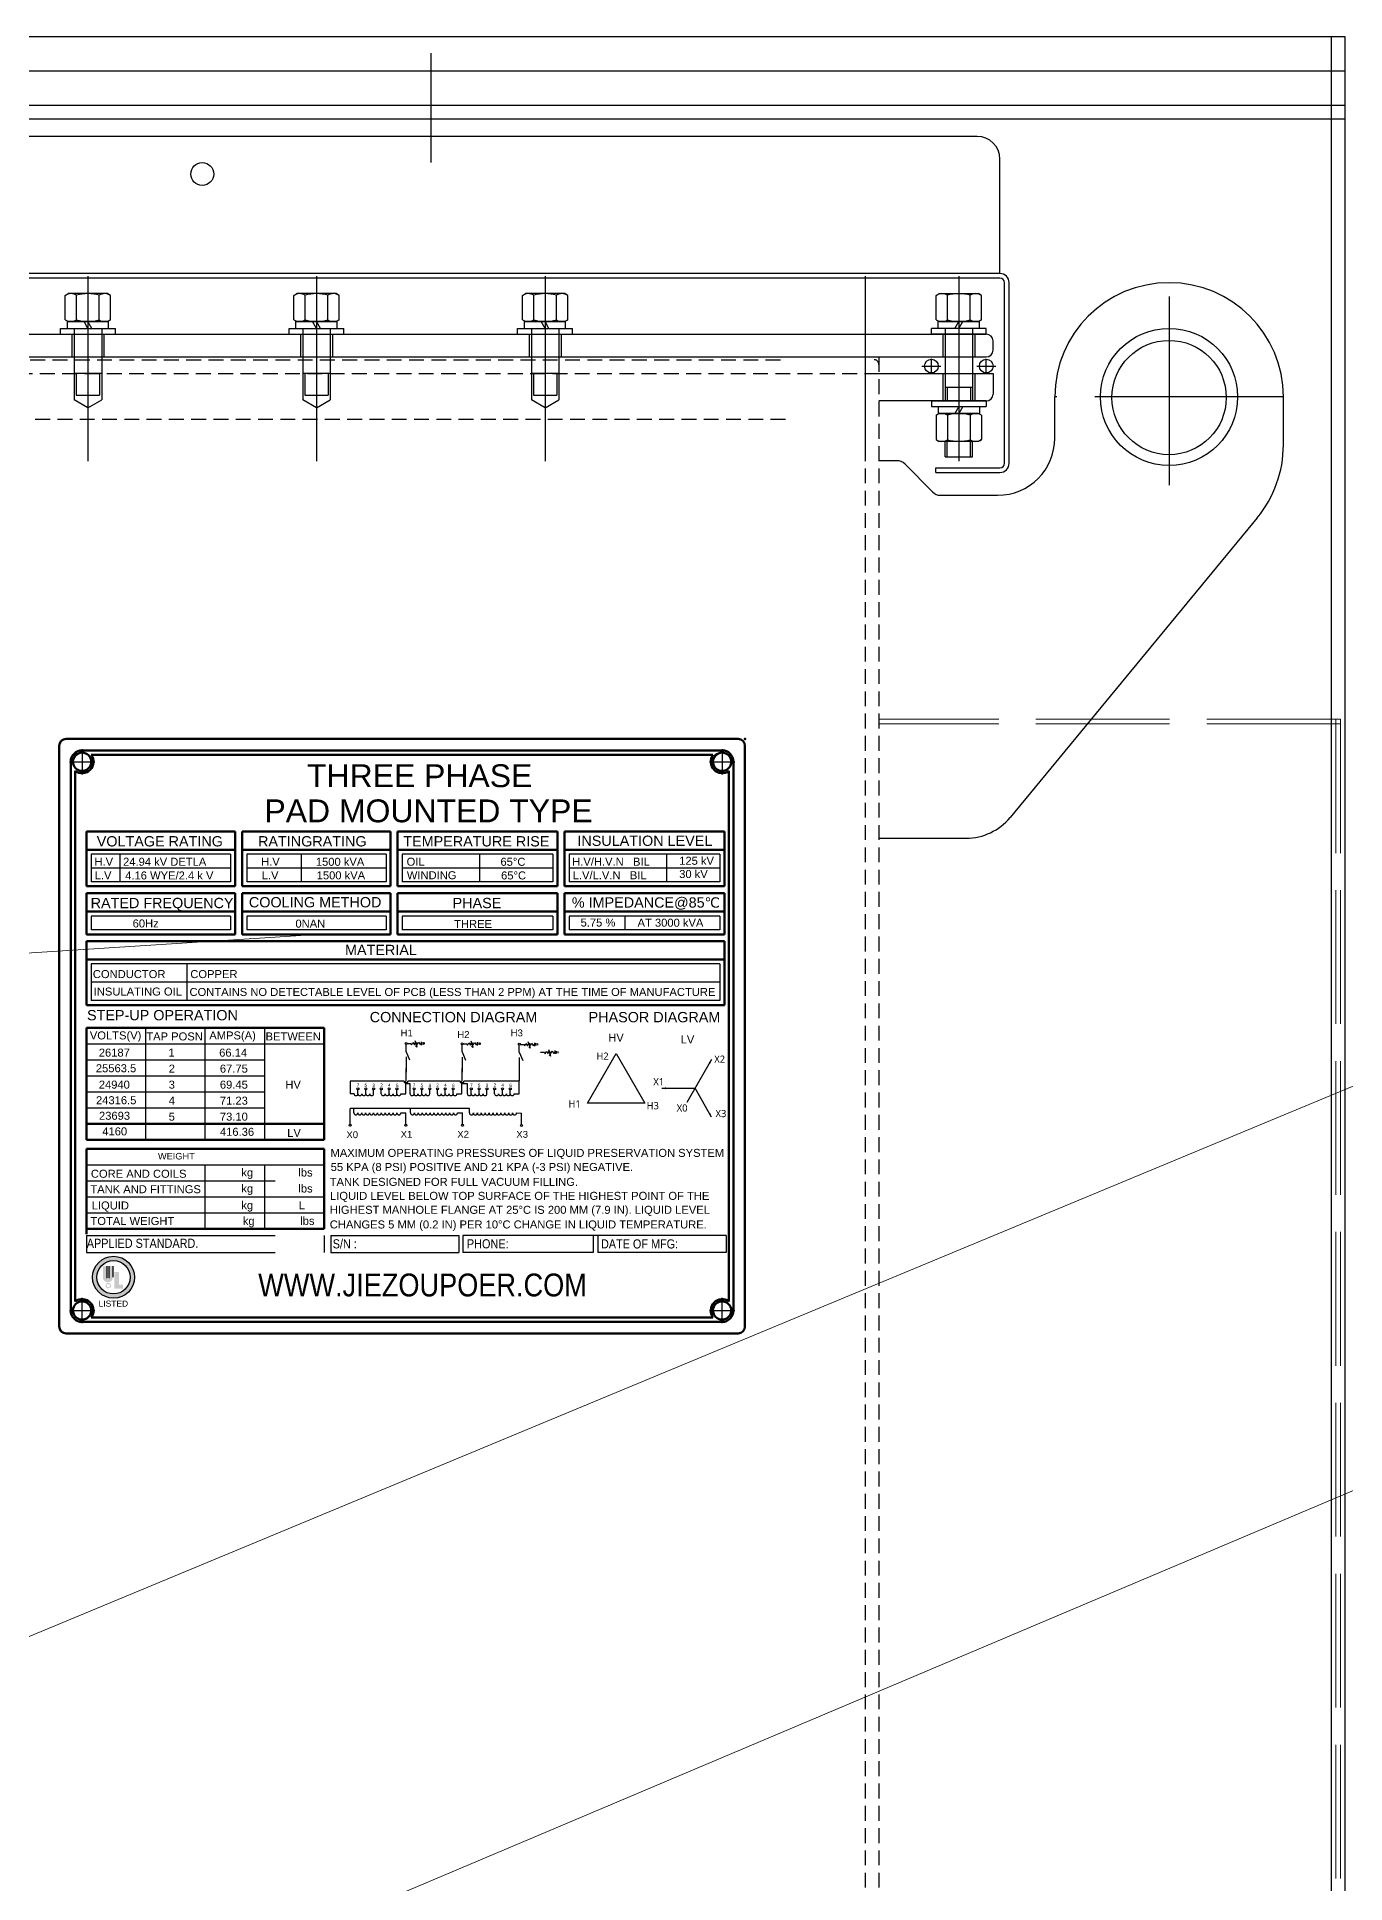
# Model space of a CAD drawing. Header units: millimetres. Extents: x 45841 to 102963, y -329287 to -163666.
# Drawn here: x 70984 to 71556, y -165632 to -164824 of the extents above; entities that cross this region are included whole.
import ezdxf
from ezdxf.enums import TextEntityAlignment as Align

# ---------------------------------------------------------------- set-up
doc = ezdxf.new("R2010")
doc.units = ezdxf.units.MM
doc.header["$LTSCALE"] = 13
for name, pattern in [('2 虚线', [5.75, 4.5, -1.25]), ('CENTER', [50.8, 31.75, -6.35, 6.35, -6.35]), ('CENTER2', [1.125, 0.75, -0.125, 0.125, -0.125]), ('CENTERX2', [101.6, 63.5, -12.7, 12.7, -12.7]), ('DASHED', [0.75, 0.5, -0.25]), ('HIDDEN', [9.525, 6.35, -3.175])]:
    doc.linetypes.add(name, pattern=pattern)
doc.layers.get('0').update_dxf_attribs({"color": 1, "linetype": 'CENTER'})
for name, color, linetype in [('1', 4, 'Continuous'), ('2', 3, 'Continuous'), ('3中心线层', 1, 'CENTER'), ('4', 2, 'HIDDEN'), ('4虚线层', 6, 'DASHED'), ('粗实线', 4, 'Continuous')]:
    doc.layers.add(name, color=color, linetype=linetype)
doc.layers.add('标注、文本', color=3, linetype='Continuous', lineweight=25)
doc.layers.add('铁心', color=3, linetype='Continuous', lineweight=0)
doc.styles.add('Arial_txtstyle_2.50_0_0', font='arial.ttf')
doc.styles.add('Note Text (ANSI)', font='arial.ttf')
doc.styles.add('宋体', font='', dxfattribs={"width": 0.6})
doc.styles.get('宋体').set_extended_font_data('Microsoft YaHei')

msp = doc.modelspace()

# ---------------------------------------------------------------- hatches: boundary and pattern name
at = {"layer": '标注、文本'}
h = msp.add_hatch(color=0, dxfattribs=at)
h.paths.add_polyline_path([(71007.869, -165366.8, 1), (71026.238, -165366.8, 1)])
h.paths.add_polyline_path([(71024.328, -165366.8, -1), (71009.741, -165366.8, -1)], flags=16)
h.paths.add_polyline_path([(71014.185, -165361.957), (71014.185, -165367.269, 1), (71015.067, -165367.269), (71015.067, -165361.948), (71016.788, -165361.948), (71016.788, -165366.801, -1.0130167), (71012.464, -165366.8), (71012.464, -165361.957)], flags=0)
h.paths.add_polyline_path([(71017.493, -165364.554), (71019.475, -165364.554), (71019.475, -165369.984), (71021.189, -165369.984), (71021.189, -165371.746), (71017.493, -165371.746)], flags=0)
h.paths.add_polyline_path([(71015.99, -165370.441, -1), (71013.571, -165370.441, -1)], flags=0)
h.paths.add_polyline_path([(71015.557, -165370.441, -1), (71014.005, -165370.441, -1)], flags=0)

# ---------------------------------------------------------------- linework, layer by layer
at = {"color": 0}
for p, q in [((71003.349, -165135.837), (71003.349, -165146.837)), ((71283.349, -165135.837), (71283.349, -165146.837)), ((70997.849, -165141.337), (71008.849, -165141.337)), ((71277.849, -165141.337), (71288.849, -165141.337)), ((71003.349, -165386.837), (71003.349, -165375.837)), ((71283.349, -165386.837), (71283.349, -165375.837)), ((70997.849, -165381.337), (71008.849, -165381.337)), ((71277.849, -165381.337), (71288.849, -165381.337))]:
    msp.add_line(p, q, dxfattribs=at)
at = {"layer": '1'}
for p, q in [((70995.975, -164937.345), (70997.304, -164936.577)), ((70995.975, -164948.009), (70995.975, -164937.345)), ((71014.495, -164936.577), (70997.304, -164936.577)), ((71000.937, -164948.009), (71000.937, -164937.345)), ((71010.862, -164948.009), (71010.862, -164937.345)), ((71015.825, -164937.345), (71014.495, -164936.577)), ((71015.825, -164948.009), (71015.825, -164937.345)), ((71095.975, -164937.345), (71097.304, -164936.577)), ((71095.975, -164948.009), (71095.975, -164937.345)), ((71114.495, -164936.577), (71097.304, -164936.577)), ((71100.937, -164948.009), (71100.937, -164937.345)), ((71110.862, -164948.009), (71110.862, -164937.345)), ((71115.825, -164937.345), (71114.495, -164936.577)), ((71115.825, -164948.009), (71115.825, -164937.345)), ((71195.975, -164937.345), (71197.304, -164936.577)), ((71195.975, -164948.009), (71195.975, -164937.345)), ((71214.495, -164936.577), (71197.304, -164936.577)), ((71200.937, -164948.009), (71200.937, -164937.345)), ((71210.862, -164948.009), (71210.862, -164937.345)), ((71215.825, -164937.345), (71214.495, -164936.577)), ((71215.825, -164948.009), (71215.825, -164937.345)), ((71376.975, -164937.345), (71378.304, -164936.577)), ((71376.975, -164948.009), (71376.975, -164937.345)), ((71378.304, -164936.577), (71395.495, -164936.577)), ((71381.937, -164948.009), (71381.937, -164937.345)), ((71391.862, -164948.009), (71391.862, -164937.345)), ((71396.825, -164937.345), (71395.495, -164936.577)), ((71396.825, -164948.009), (71396.825, -164937.345)), ((70995.975, -164948.009), (70997.304, -164948.777)), ((70996.9, -164951.777), (70996.9, -164948.777)), ((70996.9, -164948.777), (71014.9, -164948.777)), ((71014.495, -164948.777), (70997.304, -164948.777)), ((71005.9, -164951.777), (71004.2, -164948.777)), ((71007.6, -164951.777), (71005.9, -164948.777)), ((71015.825, -164948.009), (71014.495, -164948.777)), ((71014.9, -164951.777), (71014.9, -164948.777)), ((71095.975, -164948.009), (71097.304, -164948.777)), ((71096.9, -164951.777), (71096.9, -164948.777)), ((71096.9, -164948.777), (71114.9, -164948.777)), ((71114.495, -164948.777), (71097.304, -164948.777)), ((71105.9, -164951.777), (71104.2, -164948.777)), ((71107.6, -164951.777), (71105.9, -164948.777)), ((71115.825, -164948.009), (71114.495, -164948.777)), ((71114.9, -164951.777), (71114.9, -164948.777)), ((71195.975, -164948.009), (71197.304, -164948.777)), ((71196.9, -164951.777), (71196.9, -164948.777)), ((71196.9, -164948.777), (71214.9, -164948.777)), ((71214.495, -164948.777), (71197.304, -164948.777)), ((71205.9, -164951.777), (71204.2, -164948.777)), ((71207.6, -164951.777), (71205.9, -164948.777)), ((71215.825, -164948.009), (71214.495, -164948.777)), ((71214.9, -164951.777), (71214.9, -164948.777)), ((71376.975, -164948.009), (71378.304, -164948.777)), ((71377.9, -164951.777), (71377.9, -164948.777)), ((71395.9, -164948.777), (71377.9, -164948.777)), ((71378.304, -164948.777), (71395.495, -164948.777)), ((71385.2, -164951.777), (71386.9, -164948.777)), ((71386.9, -164951.777), (71388.6, -164948.777)), ((71396.825, -164948.009), (71395.495, -164948.777)), ((71395.9, -164951.777), (71395.9, -164948.777)), ((70993.9, -164954.277), (70993.9, -164951.777)), ((70993.9, -164951.777), (71017.9, -164951.777)), ((70993.9, -164954.277), (71017.9, -164954.277)), ((70996.9, -164951.777), (71014.9, -164951.777)), ((70999.9, -164951.995), (70999.9, -164977.495)), ((71011.9, -164951.995), (71011.9, -164977.495)), ((71017.9, -164954.277), (71017.9, -164951.777)), ((71093.9, -164954.277), (71093.9, -164951.777)), ((71093.9, -164951.777), (71117.9, -164951.777)), ((71093.9, -164954.277), (71117.9, -164954.277)), ((71096.9, -164951.777), (71114.9, -164951.777)), ((71099.9, -164951.995), (71099.9, -164977.495)), ((71111.9, -164951.995), (71111.9, -164977.495)), ((71117.9, -164954.277), (71117.9, -164951.777)), ((71193.9, -164954.277), (71193.9, -164951.777)), ((71193.9, -164951.777), (71217.9, -164951.777)), ((71193.9, -164954.277), (71217.9, -164954.277)), ((71196.9, -164951.777), (71214.9, -164951.777)), ((71199.9, -164951.995), (71199.9, -164977.495)), ((71211.9, -164951.995), (71211.9, -164977.495)), ((71217.9, -164954.277), (71217.9, -164951.777)), ((71374.9, -164954.277), (71374.9, -164951.777)), ((71398.9, -164951.777), (71374.9, -164951.777)), ((71398.9, -164954.277), (71374.9, -164954.277)), ((71395.9, -164951.777), (71377.9, -164951.777)), ((71380.9, -164951.995), (71380.9, -164977.495)), ((71392.9, -164951.995), (71392.9, -164977.495)), ((71398.9, -164954.277), (71398.9, -164951.777)), ((71011.9, -164971.495), (70999.9, -164971.495)), ((71111.9, -164971.495), (71099.9, -164971.495)), ((71211.9, -164971.495), (71199.9, -164971.495)), ((70999.9, -164977.495), (70999.9, -164983.031)), ((71011.9, -164977.495), (71011.9, -164983.031)), ((71099.9, -164977.495), (71099.9, -164983.031)), ((71111.9, -164977.495), (71111.9, -164983.031)), ((71199.9, -164977.495), (71199.9, -164983.031)), ((71211.9, -164977.495), (71211.9, -164983.031)), ((71380.9, -164977.495), (71392.9, -164977.495)), ((71380.9, -164977.495), (71380.9, -164983.495)), ((71392.9, -164977.495), (71392.9, -164983.495)), ((71374.9, -164983.495), (71398.9, -164983.495)), ((71374.9, -164983.495), (71374.9, -164985.995)), ((71374.9, -164985.995), (71398.9, -164985.995)), ((71376.975, -164989.763), (71378.304, -164988.995)), ((71376.975, -164989.763), (71376.975, -165000.427)), ((71377.9, -164985.995), (71395.9, -164985.995)), ((71377.9, -164985.995), (71377.9, -164988.995)), ((71377.9, -164988.995), (71395.9, -164988.995)), ((71395.495, -164988.995), (71378.304, -164988.995)), ((71381.937, -164989.763), (71381.937, -165000.427)), ((71386.9, -164985.995), (71385.2, -164988.995)), ((71388.6, -164985.995), (71386.9, -164988.995)), ((71391.862, -164989.763), (71391.862, -165000.427)), ((71396.825, -164989.763), (71395.495, -164988.995)), ((71395.9, -164985.995), (71395.9, -164988.995)), ((71396.825, -164989.763), (71396.825, -165000.427)), ((71398.9, -164983.495), (71398.9, -164985.995)), ((71376.975, -165000.427), (71378.304, -165001.195)), ((71395.495, -165001.195), (71378.304, -165001.195)), ((71380.9, -165007.937), (71380.9, -165001.195)), ((71392.9, -165007.937), (71392.9, -165001.195)), ((71396.825, -165000.427), (71395.495, -165001.195)), ((71380.9, -165007.937), (71392.9, -165007.937))]:
    msp.add_line(p, q, dxfattribs=at)
at = {"layer": '1', "color": 1, "linetype": 'CENTERX2', "lineweight": -3, "ltscale": 0.1}
for p, q in [((71478.9, -164937.793), (71478.9, -165025.733)), ((71386.9, -164951.838), (71386.9, -164995.105)), ((71374.9, -164971.516), (71374.9, -164965.038)), ((71398.9, -164971.516), (71398.9, -164965.038)), ((71370.715, -164968.277), (71379.084, -164968.277)), ((71394.715, -164968.277), (71403.084, -164968.277)), ((71528.9, -164981.763), (71428.9, -164981.763))]:
    msp.add_line(p, q, dxfattribs=at)
at = {"layer": '1'}
for centre, radius, start, end in [((70998.51, -164941.146), 4.569, 57.914436, 123.704561), ((71005.9, -164954.577), 18, 73.996597, 106.003403), ((71013.289, -164941.146), 4.569, 56.295439, 122.085564), ((71098.51, -164941.146), 4.569, 57.914436, 123.704561), ((71105.9, -164954.577), 18, 73.996597, 106.003403), ((71113.289, -164941.146), 4.569, 56.295439, 122.085564), ((71198.51, -164941.146), 4.569, 57.914436, 123.704561), ((71205.9, -164954.577), 18, 73.996597, 106.003403), ((71213.289, -164941.146), 4.569, 56.295439, 122.085564), ((71379.51, -164941.146), 4.569, 57.914436, 123.704561), ((71386.9, -164954.577), 18, 73.996597, 106.003403), ((71394.289, -164941.146), 4.569, 56.295439, 122.085564), ((70998.51, -164944.208), 4.569, 236.295439, 302.558752), ((71005.9, -164930.777), 18, 253.996597, 286.003403), ((71013.289, -164944.208), 4.569, 237.914436, 303.704561), ((71098.51, -164944.208), 4.569, 236.295439, 302.558752), ((71105.9, -164930.777), 18, 253.996597, 286.003403), ((71113.289, -164944.208), 4.569, 237.914436, 303.704561), ((71198.51, -164944.208), 4.569, 236.295439, 302.558752), ((71205.9, -164930.777), 18, 253.996597, 286.003403), ((71213.289, -164944.208), 4.569, 237.914436, 303.704561), ((71379.51, -164944.208), 4.569, 236.295439, 302.085564), ((71386.9, -164930.777), 18, 253.996597, 286.003403), ((71394.289, -164944.208), 4.569, 237.441248, 303.704561), ((71379.51, -164993.564), 4.569, 57.441248, 123.704561), ((71386.9, -165006.995), 18, 73.996597, 106.003403), ((71394.289, -164993.564), 4.569, 56.295439, 122.085564), ((71379.51, -164996.626), 4.569, 236.295439, 302.085564), ((71386.9, -164983.195), 18, 253.996597, 286.003403), ((71394.289, -164996.626), 4.569, 237.914436, 303.704561)]:
    msp.add_arc(centre, radius, start, end, dxfattribs=at)
at = {"layer": '2'}
for p, q in [((71000.8, -164971.495), (71000.8, -164981.031)), ((71011, -164971.495), (71011, -164981.031)), ((71100.8, -164971.495), (71100.8, -164981.031)), ((71111, -164971.495), (71111, -164981.031)), ((71200.8, -164971.495), (71200.8, -164981.031)), ((71211, -164971.495), (71211, -164981.031)), ((71381.8, -164977.495), (71381.8, -164983.495)), ((71392, -164977.495), (71392, -164983.495)), ((71381.8, -165007.937), (71381.8, -165001.195)), ((71392, -165007.937), (71392, -165001.195))]:
    msp.add_line(p, q, dxfattribs=at)
at = {"layer": '2', "color": 0, "linetype": 'Continuous'}
for p, q in [((71145.52, -165264.523), (71147.126, -165264.523)), ((71147.126, -165264.523), (71147.467, -165265.16)), ((71147.467, -165265.16), (71148.028, -165264.067)), ((71148.028, -165264.067), (71148.704, -165265.084)), ((71148.704, -165265.084), (71149.265, -165263.991)), ((71148.884, -165263.312), (71149.8, -165266.218)), ((71149.265, -165263.991), (71149.941, -165265.008)), ((71149.8, -165266.218), (71149.267, -165265.59)), ((71149.8, -165266.218), (71149.866, -165265.393)), ((71149.941, -165265.008), (71150.502, -165263.915)), ((71150.502, -165263.915), (71151.177, -165264.932)), ((71151.177, -165264.932), (71151.695, -165264.523)), ((71151.695, -165263.797), (71151.695, -165265.249)), ((71152.368, -165263.979), (71152.368, -165265.068)), ((71153.04, -165264.16), (71153.04, -165264.886)), ((71170.018, -165264.662), (71171.625, -165264.662)), ((71171.625, -165264.662), (71171.966, -165265.298)), ((71171.966, -165265.298), (71172.527, -165264.206)), ((71172.527, -165264.206), (71173.202, -165265.222)), ((71173.202, -165265.222), (71173.763, -165264.13)), ((71173.382, -165263.451), (71174.298, -165266.357)), ((71173.763, -165264.13), (71174.439, -165265.146)), ((71174.298, -165266.357), (71173.766, -165265.729)), ((71174.298, -165266.357), (71174.364, -165265.531)), ((71174.439, -165265.146), (71175, -165264.054)), ((71175, -165264.054), (71175.676, -165265.07)), ((71175.676, -165265.07), (71176.193, -165264.662)), ((71176.193, -165263.936), (71176.193, -165265.388)), ((71176.866, -165264.117), (71176.866, -165265.206)), ((71177.539, -165264.299), (71177.539, -165265.025)), ((71195.033, -165264.955), (71196.639, -165264.955)), ((71196.639, -165264.955), (71196.98, -165265.592)), ((71196.98, -165265.592), (71197.541, -165264.5)), ((71197.541, -165264.5), (71198.217, -165265.516)), ((71198.217, -165265.516), (71198.778, -165264.424)), ((71198.397, -165263.744), (71199.313, -165266.651)), ((71198.778, -165264.424), (71199.454, -165265.44)), ((71199.313, -165266.651), (71199.379, -165265.825)), ((71199.454, -165265.44), (71200.015, -165264.348)), ((71200.015, -165264.348), (71200.69, -165265.364)), ((71200.69, -165265.364), (71201.208, -165264.955)), ((71201.208, -165264.229), (71201.208, -165265.681)), ((71201.881, -165264.411), (71201.881, -165265.5)), ((71202.553, -165264.592), (71202.553, -165265.318)), ((71199.313, -165266.651), (71198.78, -165266.022)), ((71203.962, -165268.405), (71205.568, -165268.405)), ((71205.568, -165268.405), (71205.909, -165269.041)), ((71205.909, -165269.041), (71206.47, -165267.949)), ((71206.47, -165267.949), (71207.146, -165268.965)), ((71207.146, -165268.965), (71207.707, -165267.873)), ((71207.326, -165267.193), (71208.242, -165270.1)), ((71207.707, -165267.873), (71208.383, -165268.889)), ((71208.242, -165270.1), (71207.709, -165269.472)), ((71208.242, -165270.1), (71208.308, -165269.274)), ((71208.383, -165268.889), (71208.944, -165267.797)), ((71208.944, -165267.797), (71209.619, -165268.813)), ((71209.619, -165268.813), (71210.137, -165268.405)), ((71210.137, -165267.679), (71210.137, -165269.131)), ((71210.81, -165267.86), (71210.81, -165268.949)), ((71211.482, -165268.042), (71211.482, -165268.768)), ((71005.222, -165278.758), (71083.222, -165278.758)), ((71144.229, -165281.032), (71144.229, -165281.572)), ((71144.229, -165281.572), (71145.849, -165281.572)), ((71145.849, -165281.572), (71145.849, -165281.032)), ((71168.736, -165281.031), (71168.736, -165281.571)), ((71168.736, -165281.571), (71170.356, -165281.571)), ((71170.356, -165281.571), (71170.356, -165281.031)), ((71194.582, -165286.523), (71194.637, -165275.432)), ((71005.222, -165285.758), (71083.222, -165285.758)), ((71005.222, -165292.758), (71083.222, -165292.758)), ((71005.222, -165331.614), (71109.222, -165331.614)), ((71005.222, -165338.614), (71109.222, -165338.614)), ((71005.222, -165345.614), (71109.222, -165345.614)), ((71226.94, -165348.57), (71169.862, -165348.57))]:
    msp.add_line(p, q, dxfattribs=at)
at = {"layer": '2', "color": 0}
for p, q in [((71224.401, -165290.659), (71236.966, -165268.896)), ((71236.966, -165268.896), (71249.531, -165290.659)), ((71146.85, -165282.222), (71145.04, -165282.222)), ((71171.896, -165282.203), (71169.545, -165282.203)), ((71249.531, -165290.659), (71224.401, -165290.659))]:
    msp.add_line(p, q, dxfattribs=at)
at = {"layer": '2', "color": 0, "linetype": 'Continuous'}
for points in [[(71145.087, -165268.142), (71145.087, -165264.99)], [(71169.584, -165268.254), (71169.584, -165265.102)], [(71194.628, -165268.386), (71194.628, -165265.233)], [(71120.684, -165281.032), (71120.684, -165286.513)], [(71145.036, -165286.523), (71145.087, -165275.432)], [(71169.541, -165286.523), (71169.592, -165275.432)]]:
    msp.add_lwpolyline(points, dxfattribs=at)
at = {"layer": '2', "color": 0}
for points in [[(71278.747, -165271.589), (71267.866, -165290.436)], [(71256.984, -165284.153), (71271.493, -165284.153)], [(71278.747, -165296.718), (71271.493, -165284.153)]]:
    msp.add_lwpolyline(points, dxfattribs=at)
for points in [[(71278.747, -165271.589, 0, 0.871, 0), (71277.877, -165273.096, 0.871, 0.871, 0)], [(71256.984, -165284.153, 0, 0.871, 0), (71258.725, -165284.153, 0.871, 0.871, 0)], [(71278.747, -165296.718, 0, 0.871, 0), (71277.877, -165295.211, 0.871, 0.871, 0)]]:
    msp.add_lwpolyline(points, format="xyseb", dxfattribs=at)
at = {"layer": '3中心线层', "linetype": 'CENTER2', "lineweight": -3, "ltscale": 10}
msp.add_line((71155.9, -164831.364), (71155.9, -164879.159), dxfattribs=at)
at = {"layer": '4'}
for p, q in [((71005.9, -164928.995), (71005.9, -165009.795)), ((71105.9, -164928.995), (71105.9, -165009.795)), ((71205.9, -164928.995), (71205.9, -165009.795)), ((71345.9, -164928.995), (71345.9, -165009.795)), ((71386.9, -164928.995), (71386.9, -165009.795))]:
    msp.add_line(p, q, dxfattribs=at)
at = {"layer": '4', "color": 0, "linetype": 'ByBlock', "lineweight": -3}
for p, q in [((71007.364, -165181.811), (71007.364, -165193.811)), ((71068.331, -165181.811), (71007.364, -165181.811)), ((71019.781, -165181.811), (71019.781, -165193.811)), ((71068.331, -165181.811), (71068.331, -165193.811)), ((71075.364, -165181.811), (71075.364, -165193.811)), ((71136.331, -165181.811), (71075.364, -165181.811)), ((71099.209, -165181.811), (71099.209, -165193.811)), ((71136.331, -165181.811), (71136.331, -165193.811)), ((71143.383, -165181.811), (71143.383, -165193.811)), ((71209.349, -165181.811), (71143.383, -165181.811)), ((71177.227, -165181.811), (71177.227, -165193.811)), ((71209.349, -165181.811), (71209.349, -165193.811)), ((71216.361, -165181.811), (71216.361, -165193.811)), ((71282.349, -165181.811), (71216.361, -165181.811)), ((71259.016, -165181.811), (71259.016, -165193.811)), ((71282.349, -165181.811), (71282.349, -165193.811)), ((71068.331, -165187.811), (71007.364, -165187.811)), ((71136.331, -165187.811), (71075.364, -165187.811)), ((71209.349, -165187.811), (71143.383, -165187.811)), ((71282.349, -165187.811), (71216.361, -165187.811)), ((71068.331, -165193.811), (71007.364, -165193.811)), ((71136.331, -165193.811), (71075.364, -165193.811)), ((71209.349, -165193.811), (71143.383, -165193.811)), ((71282.349, -165193.811), (71216.361, -165193.811)), ((71007.364, -165208.811), (71007.364, -165214.811)), ((71068.331, -165208.811), (71007.364, -165208.811)), ((71068.331, -165208.811), (71068.331, -165214.811)), ((71075.364, -165208.811), (71075.364, -165214.811)), ((71136.331, -165208.811), (71075.364, -165208.811)), ((71136.331, -165208.811), (71136.331, -165214.811)), ((71143.383, -165208.811), (71143.383, -165214.811)), ((71209.349, -165208.811), (71143.383, -165208.811)), ((71209.349, -165208.811), (71209.349, -165214.811)), ((71216.361, -165208.811), (71216.361, -165214.811)), ((71282.349, -165208.811), (71216.361, -165208.811)), ((71240.747, -165208.811), (71240.747, -165214.811)), ((71282.349, -165208.811), (71282.349, -165214.811)), ((71068.331, -165214.811), (71007.364, -165214.811)), ((71136.331, -165214.811), (71075.364, -165214.811)), ((71209.349, -165214.811), (71143.383, -165214.811)), ((71282.349, -165214.811), (71216.361, -165214.811)), ((71007.256, -165229.766), (71007.256, -165245.766)), ((71282.349, -165229.766), (71007.256, -165229.766)), ((71049.109, -165229.766), (71049.109, -165245.766)), ((71282.349, -165229.766), (71282.349, -165245.766)), ((71282.349, -165237.766), (71007.256, -165237.766)), ((71282.349, -165245.766), (71007.256, -165245.766)), ((71005.222, -165264.758), (71109.222, -165264.758)), ((71005.222, -165317.614), (71109.222, -165317.614))]:
    msp.add_line(p, q, dxfattribs=at)
at = {"layer": '4', "color": 0, "lineweight": -3}
for p, q in [((71031.222, -165306.758), (71031.222, -165257.758)), ((71057.222, -165306.758), (71057.222, -165257.758)), ((71083.222, -165306.758), (71083.222, -165257.758)), ((71005.222, -165271.758), (71083.222, -165271.758)), ((71057.222, -165345.614), (71057.222, -165317.614)), ((71083.222, -165345.614), (71083.222, -165317.614)), ((71005.222, -165324.614), (71109.222, -165324.614)), ((71005.215, -165348.57), (71109.197, -165348.57)), ((71005.215, -165348.57), (71005.215, -165356.042)), ((71109.197, -165348.57), (71109.197, -165356.042)), ((71112.174, -165348.57), (71168.211, -165348.57)), ((71112.174, -165348.57), (71112.174, -165356.042)), ((71168.211, -165348.57), (71168.211, -165356.042)), ((71169.862, -165348.57), (71169.862, -165356.042)), ((71285.186, -165348.57), (71213.568, -165348.57)), ((71226.94, -165348.57), (71226.94, -165356.042)), ((71228.974, -165348.57), (71228.974, -165356.042)), ((71285.186, -165348.57), (71285.186, -165356.042)), ((71005.215, -165356.042), (71109.197, -165356.042)), ((71112.174, -165356.042), (71168.211, -165356.042)), ((71226.94, -165356.042), (71169.862, -165356.042)), ((71285.186, -165356.042), (71228.974, -165356.042))]:
    msp.add_line(p, q, dxfattribs=at)
at = {"layer": '4虚线层'}
for p, q in [((69761.9, -164965.495), (71309.9, -164965.495)), ((71345.9, -164964.277), (71345.9, -167016.246)), ((71351.9, -164964.277), (71351.9, -167016.246)), ((69736.9, -164971.495), (71361.9, -164971.495)), ((69734.825, -164991.495), (71311.9, -164991.495))]:
    msp.add_line(p, q, dxfattribs=at)
msp.add_arc((71349.9, -164967.495), 2, 0, 90, dxfattribs=at)
msp.add_arc((71349.9, -164967.495), 2, 0, 90, dxfattribs=at)
at = {"layer": '标注、文本', "color": 4, "lineweight": 30}
for p, q in [((71549.9, -167016.246), (71549.9, -164824.277)), ((71555.9, -167024.246), (71555.9, -164824.277)), ((71428.9, -164999.754), (71428.9, -164981.772)), ((71528.9, -165002.768), (71528.9, -164981.772)), ((71359.811, -165009.638), (71351.9, -165009.638)), ((71375.374, -165023.269), (71363.367, -165011.123)), ((71378.93, -165024.754), (71403.9, -165024.754)), ((71517.478, -165034.576), (71409.399, -165165.658)), ((71352.072, -165174.754), (71390.11, -165174.754))]:
    msp.add_line(p, q, dxfattribs=at)
at = {"layer": '标注、文本'}
for p, q in [((71394.9, -164867.772), (69716.9, -164867.772)), ((71404.9, -164927.772), (71404.9, -164877.772)), ((71404.9, -164927.772), (69706.9, -164927.772)), ((71404.9, -164929.772), (69706.9, -164929.772)), ((71406.9, -165010.754), (71406.9, -164931.772)), ((71408.9, -165010.754), (71408.9, -164931.772)), ((71478.9, -164931.772), (71478.9, -164931.772)), ((69736.9, -164954.277), (71398.9, -164954.277)), ((70998.9, -164954.277), (70998.9, -164964.277)), ((71012.9, -164954.277), (71012.9, -164964.277)), ((71098.9, -164954.277), (71098.9, -164964.277)), ((71112.9, -164954.277), (71112.9, -164964.277)), ((71198.9, -164954.277), (71198.9, -164964.277)), ((71212.9, -164954.277), (71212.9, -164964.277)), ((71379.9, -164954.277), (71379.9, -164964.277)), ((71393.9, -164954.277), (71393.9, -164964.277)), ((71401.9, -164961.277), (71401.9, -164957.277)), ((71401.9, -164961.277), (71401.9, -164957.277)), ((69731.9, -164964.277), (71398.9, -164964.277)), ((71351.9, -164971.495), (71401.9, -164971.495)), ((71351.9, -164971.495), (71401.9, -164971.495)), ((71351.9, -164971.495), (71401.9, -164971.495)), ((71351.9, -164971.495), (71401.9, -164971.495)), ((71379.9, -164971.495), (71379.9, -164983.495)), ((71393.9, -164971.495), (71393.9, -164983.495)), ((71401.9, -164971.495), (71401.9, -164980.495)), ((71005.9, -164986.495), (70999.9, -164983.031)), ((71005.9, -164986.495), (70999.9, -164983.031)), ((71005.9, -164986.495), (70999.9, -164983.031)), ((71005.9, -164986.495), (70999.9, -164983.031)), ((71005.9, -164986.495), (70999.9, -164983.031)), ((71005.9, -164986.495), (70999.9, -164983.031)), ((71005.9, -164986.495), (70999.9, -164983.031)), ((71005.9, -164986.495), (70999.9, -164983.031)), ((71000.8, -164981.031), (71011, -164981.031)), ((71005.9, -164986.495), (71011.9, -164983.031)), ((71005.9, -164986.495), (71011.9, -164983.031)), ((71005.9, -164986.495), (71011.9, -164983.031)), ((71005.9, -164986.495), (71011.9, -164983.031)), ((71005.9, -164986.495), (71011.9, -164983.031)), ((71005.9, -164986.495), (71011.9, -164983.031)), ((71005.9, -164986.495), (71011.9, -164983.031)), ((71005.9, -164986.495), (71011.9, -164983.031)), ((71105.9, -164986.495), (71099.9, -164983.031)), ((71105.9, -164986.495), (71099.9, -164983.031)), ((71105.9, -164986.495), (71099.9, -164983.031)), ((71105.9, -164986.495), (71099.9, -164983.031)), ((71105.9, -164986.495), (71099.9, -164983.031)), ((71105.9, -164986.495), (71099.9, -164983.031)), ((71105.9, -164986.495), (71099.9, -164983.031)), ((71105.9, -164986.495), (71099.9, -164983.031)), ((71100.8, -164981.031), (71111, -164981.031)), ((71105.9, -164986.495), (71111.9, -164983.031)), ((71105.9, -164986.495), (71111.9, -164983.031)), ((71105.9, -164986.495), (71111.9, -164983.031)), ((71105.9, -164986.495), (71111.9, -164983.031)), ((71105.9, -164986.495), (71111.9, -164983.031)), ((71105.9, -164986.495), (71111.9, -164983.031)), ((71105.9, -164986.495), (71111.9, -164983.031)), ((71105.9, -164986.495), (71111.9, -164983.031)), ((71205.9, -164986.495), (71199.9, -164983.031)), ((71205.9, -164986.495), (71199.9, -164983.031)), ((71205.9, -164986.495), (71199.9, -164983.031)), ((71205.9, -164986.495), (71199.9, -164983.031)), ((71205.9, -164986.495), (71199.9, -164983.031)), ((71205.9, -164986.495), (71199.9, -164983.031)), ((71205.9, -164986.495), (71199.9, -164983.031)), ((71205.9, -164986.495), (71199.9, -164983.031)), ((71200.8, -164981.031), (71211, -164981.031)), ((71205.9, -164986.495), (71211.9, -164983.031)), ((71205.9, -164986.495), (71211.9, -164983.031)), ((71205.9, -164986.495), (71211.9, -164983.031)), ((71205.9, -164986.495), (71211.9, -164983.031)), ((71205.9, -164986.495), (71211.9, -164983.031)), ((71205.9, -164986.495), (71211.9, -164983.031)), ((71205.9, -164986.495), (71211.9, -164983.031)), ((71205.9, -164986.495), (71211.9, -164983.031)), ((71005.9, -164986.495), (71005.9, -164986.495)), ((71105.9, -164986.495), (71105.9, -164986.495)), ((71205.9, -164986.495), (71205.9, -164986.495)), ((71398.9, -164983.495), (71351.9, -164983.495)), ((71398.9, -164983.495), (71351.9, -164983.495)), ((71376.903, -165012.754), (71404.9, -165012.754)), ((71376.903, -165014.754), (71376.903, -165012.754)), ((71376.903, -165014.754), (71404.9, -165014.754))]:
    msp.add_line(p, q, dxfattribs=at)
at = {"layer": '标注、文本', "color": 2, "linetype": '2 虚线', "lineweight": 15, "true_color": 0xf1eb1f}
for p, q in [((71553.9, -165122.754), (71351.9, -165122.754)), ((71553.9, -165124.754), (71351.9, -165124.754)), ((71551.9, -165122.754), (71551.9, -165724.754)), ((71553.9, -165122.754), (71553.9, -165724.754))]:
    msp.add_line(p, q, dxfattribs=at)
at = {"layer": '标注、文本', "color": 0}
for p, q in [((71145.087, -165268.142), (71146.607, -165271.715)), ((71145.087, -165270.459), (71145.087, -165277.052)), ((71169.584, -165268.254), (71171.105, -165271.827)), ((71169.584, -165270.571), (71169.584, -165277.164)), ((71194.628, -165268.386), (71196.148, -165271.959)), ((71194.628, -165270.703), (71194.628, -165277.296)), ((71144.229, -165281.032), (71120.684, -165281.032)), ((71168.736, -165281.032), (71145.849, -165281.032)), ((71194.592, -165281.031), (71170.356, -165281.031)), ((71122.317, -165286.513), (71120.684, -165286.513)), ((71124.031, -165286.513), (71124.031, -165284.795)), ((71127.459, -165286.513), (71127.459, -165284.795)), ((71130.888, -165286.513), (71130.888, -165284.795)), ((71134.235, -165286.513), (71134.235, -165284.795)), ((71137.664, -165286.513), (71137.664, -165284.795)), ((71141.092, -165286.513), (71141.092, -165284.795)), ((71142.806, -165286.513), (71145.003, -165286.523)), ((71146.85, -165286.513), (71146.85, -165282.222)), ((71148.565, -165286.513), (71148.565, -165284.795)), ((71151.993, -165286.513), (71151.993, -165284.795)), ((71155.422, -165286.513), (71155.422, -165284.795)), ((71158.769, -165286.513), (71158.769, -165284.795)), ((71162.197, -165286.513), (71162.197, -165284.795)), ((71165.626, -165286.513), (71165.626, -165284.795)), ((71167.34, -165286.513), (71169.537, -165286.523)), ((71171.896, -165286.513), (71171.896, -165282.203)), ((71173.61, -165286.513), (71173.61, -165284.795)), ((71177.039, -165286.513), (71177.039, -165284.795)), ((71180.467, -165286.513), (71180.467, -165284.795)), ((71183.814, -165286.513), (71183.814, -165284.795)), ((71187.243, -165286.513), (71187.243, -165284.795)), ((71190.672, -165286.513), (71190.672, -165284.795)), ((71192.386, -165286.513), (71194.582, -165286.523)), ((71172.826, -165293.01), (71120.609, -165293.01)), ((71120.609, -165299.902), (71120.609, -165293.01)), ((71122.235, -165294.924), (71122.235, -165293.01)), ((71122.235, -165294.924), (71122.235, -165293.01)), ((71142.797, -165295.054), (71142.797, -165294.934)), ((71142.806, -165294.925), (71145.003, -165294.935)), ((71145.003, -165299.912), (71145.003, -165294.934)), ((71147.003, -165294.924), (71147.003, -165293.01)), ((71167.565, -165295.054), (71167.565, -165294.934)), ((71167.575, -165294.924), (71169.771, -165294.934)), ((71169.771, -165299.912), (71169.771, -165294.934)), ((71172.826, -165294.953), (71172.826, -165293.01)), ((71193.388, -165295.083), (71193.388, -165294.963)), ((71193.397, -165294.953), (71195.594, -165294.963)), ((71195.594, -165299.941), (71195.594, -165294.963)), ((71014.185, -165361.957), (71014.185, -165367.269)), ((71015.067, -165361.948), (71015.067, -165367.269)), ((71016.788, -165361.948), (71016.788, -165366.801))]:
    msp.add_line(p, q, dxfattribs=at)
at = {"layer": '标注、文本', "color": 4, "lineweight": 30}
for centre, radius in [((71478.9, -164981.763), 30), ((71478.9, -164982.013), 25)]:
    msp.add_circle(centre, radius, dxfattribs=at)
at = {"layer": '标注、文本'}
for centre in [(71374.9, -164968.277), (71398.9, -164968.277)]:
    msp.add_circle(centre, 3, dxfattribs=at)
at = {"layer": '标注、文本', "color": 0}
for centre, radius in [((71145.087, -165264.555), 0.434), ((71169.584, -165264.667), 0.434), ((71194.628, -165264.799), 0.434), ((71124.041, -165284.36), 0.434), ((71127.47, -165284.36), 0.434), ((71130.899, -165284.36), 0.434), ((71134.246, -165284.36), 0.434), ((71137.674, -165284.36), 0.434), ((71141.103, -165284.36), 0.434), ((71148.575, -165284.36), 0.434), ((71152.004, -165284.36), 0.434), ((71155.432, -165284.36), 0.434), ((71158.779, -165284.36), 0.434), ((71162.208, -165284.36), 0.434), ((71165.636, -165284.36), 0.434), ((71173.621, -165284.36), 0.434), ((71177.049, -165284.36), 0.434), ((71180.478, -165284.36), 0.434), ((71183.825, -165284.36), 0.434), ((71187.254, -165284.36), 0.434), ((71190.682, -165284.36), 0.434), ((71120.609, -165300.337), 0.434), ((71145.003, -165300.347), 0.434), ((71169.771, -165300.346), 0.434), ((71195.594, -165300.376), 0.434), ((71017.096, -165366.831), 9.184), ((71017.077, -165366.831), 7.294)]:
    msp.add_circle(centre, radius, dxfattribs=at)
at = {"layer": '标注、文本'}
for centre, radius, start, end in [((71394.9, -164877.772), 10, 0, 90), ((71404.9, -164931.772), 4, 0, 90), ((71404.9, -164931.772), 2, 0, 90), ((71398.9, -164957.277), 3, 0, 90), ((71398.9, -164957.277), 3, 0, 90), ((71398.9, -164961.277), 3, 270, 0), ((71398.9, -164961.277), 3, 270, 0), ((71398.9, -164980.495), 3, 270, 0), ((71404.9, -165010.754), 2, 270, 0), ((71404.9, -165010.754), 4, 270, 0)]:
    msp.add_arc(centre, radius, start, end, dxfattribs=at)
at = {"layer": '标注、文本', "color": 4, "lineweight": 30}
for centre, radius, start, end in [((71478.9, -164981.772), 50, 90, 180), ((71478.9, -164981.772), 50, 0, 90), ((71403.9, -164999.754), 25, 270, 0), ((71478.9, -165002.768), 50, 320.494144, 0), ((71359.811, -165014.638), 5, 44.668094, 90), ((71378.93, -165019.754), 5, 224.668094, 270), ((71390.11, -165149.754), 25, 270, 320.494144)]:
    msp.add_arc(centre, radius, start, end, dxfattribs=at)
at = {"layer": '标注、文本', "color": 0}
for centre in [(71123.174, -165286.513), (71124.888, -165286.513), (71126.602, -165286.513), (71128.317, -165286.513), (71130.031, -165286.513), (71135.092, -165286.513), (71136.806, -165286.513), (71138.521, -165286.513), (71140.235, -165286.513), (71141.949, -165286.513), (71147.707, -165286.513), (71149.422, -165286.513), (71151.136, -165286.513), (71152.85, -165286.513), (71154.565, -165286.513), (71159.626, -165286.513), (71161.34, -165286.513), (71163.054, -165286.513), (71164.769, -165286.513), (71166.483, -165286.513), (71172.753, -165286.513), (71174.467, -165286.513), (71176.182, -165286.513), (71177.896, -165286.513), (71179.61, -165286.513), (71184.672, -165286.513), (71186.386, -165286.513), (71188.1, -165286.513), (71189.814, -165286.513), (71191.529, -165286.513), (71123.092, -165294.924), (71124.806, -165294.924), (71126.521, -165294.924), (71128.235, -165294.924), (71129.949, -165294.924), (71131.664, -165294.924), (71133.378, -165294.924), (71135.092, -165294.924), (71136.806, -165294.924), (71138.521, -165294.924), (71140.235, -165294.924), (71141.949, -165294.924), (71147.861, -165294.924), (71149.575, -165294.924), (71151.289, -165294.924), (71153.003, -165294.924), (71154.718, -165294.924), (71156.432, -165294.924), (71158.146, -165294.924), (71159.861, -165294.924), (71161.575, -165294.924), (71163.289, -165294.924), (71165.003, -165294.924), (71166.718, -165294.924), (71173.683, -165294.953), (71175.397, -165294.953), (71177.112, -165294.953), (71178.826, -165294.953), (71180.54, -165294.953), (71182.255, -165294.953), (71183.969, -165294.953), (71185.683, -165294.953), (71187.397, -165294.953), (71189.112, -165294.953), (71190.826, -165294.953), (71192.54, -165294.953)]:
    msp.add_arc(centre, 0.857, 180, 0, dxfattribs=at)
at = {"layer": '粗实线', "lineweight": 30}
for p, q in [((71555.9, -164824.277), (69555.9, -164824.277)), ((71555.9, -164839.277), (69555.9, -164839.277)), ((71555.9, -164854.277), (69555.9, -164854.277)), ((71555.9, -164860.277), (69561.9, -164860.277))]:
    msp.add_line(p, q, dxfattribs=at)
at = {"layer": '粗实线', "color": 0, "lineweight": 50}
for p, q in [((70993.349, -165134.337), (70993.349, -165388.337)), ((70996.349, -165131.337), (71290.349, -165131.337)), ((71003.331, -165136.337), (71283.349, -165136.337)), ((71293.349, -165134.337), (71293.349, -165388.337)), ((70998.349, -165141.337), (70998.349, -165381.337)), ((71007.349, -165138.337), (71279.349, -165138.337)), ((71066.458, -165138.337), (71098.337, -165138.337)), ((71288.349, -165141.337), (71288.349, -165381.337)), ((71000.349, -165145.337), (71000.349, -165377.337)), ((71286.349, -165145.337), (71286.349, -165377.337)), ((71005.331, -165171.811), (71005.331, -165195.811)), ((71070.331, -165171.811), (71005.331, -165171.811)), ((71070.331, -165171.811), (71070.331, -165195.811)), ((71073.331, -165171.811), (71073.331, -165195.811)), ((71138.331, -165171.811), (71073.331, -165171.811)), ((71138.331, -165171.811), (71138.331, -165195.811)), ((71141.349, -165171.811), (71141.349, -165195.811)), ((71211.349, -165171.811), (71141.349, -165171.811)), ((71211.349, -165171.811), (71211.349, -165195.811)), ((71284.349, -165171.811), (71214.328, -165171.811)), ((71214.328, -165171.811), (71214.328, -165195.811)), ((71284.349, -165171.811), (71284.349, -165195.811)), ((71070.331, -165179.811), (71005.331, -165179.811)), ((71138.331, -165179.811), (71073.331, -165179.811)), ((71211.349, -165179.811), (71141.349, -165179.811)), ((71284.349, -165179.811), (71214.328, -165179.811)), ((71070.331, -165195.811), (71005.331, -165195.811)), ((71005.331, -165198.811), (71005.331, -165216.811)), ((71070.331, -165198.811), (71005.331, -165198.811)), ((71070.331, -165198.811), (71070.331, -165216.811)), ((71138.331, -165195.811), (71073.331, -165195.811)), ((71073.331, -165198.811), (71073.331, -165216.811)), ((71138.331, -165198.811), (71073.331, -165198.811)), ((71138.331, -165198.811), (71138.331, -165216.811)), ((71211.349, -165195.811), (71141.349, -165195.811)), ((71141.349, -165198.811), (71141.349, -165216.811)), ((71211.349, -165198.811), (71141.349, -165198.811)), ((71211.349, -165198.811), (71211.349, -165216.811)), ((71284.349, -165195.811), (71214.328, -165195.811)), ((71214.328, -165198.811), (71214.328, -165216.811)), ((71284.349, -165198.811), (71214.328, -165198.811)), ((71284.349, -165198.811), (71284.349, -165216.811)), ((71070.331, -165206.811), (71005.331, -165206.811)), ((71138.331, -165206.811), (71073.331, -165206.811)), ((71211.349, -165206.811), (71141.349, -165206.811)), ((71284.349, -165206.811), (71214.328, -165206.811)), ((71070.331, -165216.811), (71005.331, -165216.811)), ((71138.331, -165216.811), (71073.331, -165216.811)), ((71211.349, -165216.811), (71141.349, -165216.811)), ((71284.349, -165216.811), (71214.328, -165216.811)), ((71005.222, -165219.766), (71005.222, -165247.766)), ((71005.222, -165219.766), (71005.222, -165247.766)), ((71284.349, -165219.766), (71005.222, -165219.766)), ((71284.349, -165219.766), (71284.349, -165247.766)), ((71284.349, -165227.766), (71005.222, -165227.766)), ((71284.349, -165247.766), (71005.222, -165247.766)), ((71005.222, -165257.758), (71109.222, -165257.758)), ((71005.222, -165306.758), (71005.222, -165257.758)), ((71109.222, -165306.758), (71109.222, -165257.758)), ((71005.222, -165299.758), (71109.222, -165299.758)), ((71005.222, -165306.758), (71109.222, -165306.758)), ((71005.222, -165310.614), (71109.222, -165310.614)), ((71005.222, -165347.989), (71005.222, -165310.614)), ((71109.222, -165345.614), (71109.222, -165310.614)), ((71005.222, -165345.614), (71109.222, -165345.614)), ((71003.331, -165386.337), (71283.349, -165386.337)), ((71007.349, -165384.337), (71279.349, -165384.337)), ((70996.349, -165391.337), (71290.349, -165391.337))]:
    msp.add_line(p, q, dxfattribs=at)
at = {"layer": '粗实线', "lineweight": 30}
msp.add_circle((71055.9, -164884.256), 5, dxfattribs=at)
at = {"layer": '粗实线', "color": 0, "lineweight": 50}
for centre in [(71003.349, -165141.337), (71283.349, -165141.337), (71003.349, -165381.337), (71283.349, -165381.337)]:
    msp.add_circle(centre, 4, dxfattribs=at)
for centre, radius, start, end in [((70996.349, -165134.337), 3, 90, 180), ((71003.349, -165141.337), 5, 89.790785, 180), ((71283.349, -165141.337), 5, 0, 90), ((71290.349, -165134.337), 3, 0, 90), ((71003.349, -165141.337), 5, 233.130771, 36.869707), ((71283.349, -165141.337), 5, 143.130293, 306.869229), ((71003.349, -165381.337), 5, 323.130293, 126.869229), ((71283.349, -165381.337), 5, 53.130771, 216.869707), ((71003.349, -165381.337), 5, 180, 270.209215), ((71283.349, -165381.337), 5, 270, 0), ((70996.349, -165388.337), 3, 180, 270), ((71290.349, -165388.337), 3, 270, 0)]:
    msp.add_arc(centre, radius, start, end, dxfattribs=at)
msp.add_point((71293.349, -165131.337), dxfattribs=at)
msp.add_point((71293.349, -165131.337), dxfattribs=at)
msp.add_point((71293.349, -165131.337), dxfattribs=at)
msp.add_point((71293.349, -165131.337), dxfattribs=at)
at = {"layer": '铁心'}
for points in [[(70596.13, -165683.42), (71834.548, -165168.926), (71834.548, -165168.926)], [(71105.831, -165216.811), (68840.974, -165362.583), (68840.974, -165362.583)], [(70580.955, -165873.986), (71841.527, -165340.837), (71841.527, -165340.837)]]:
    msp.add_lwpolyline(points, dxfattribs=at)

# ---------------------------------------------------------------- texts
at = {"layer": '2', "color": 0, "linetype": 'Continuous', "style": 'Arial_txtstyle_2.50_0_0'}
for s, height, p in [('THREE PHASE ', 10, (71152.967, -165147.423)), (' PAD MOUNTED TYPE', 10, (71152.967, -165162.793)), ('5.75 %%%', 3.5, (71229.038, -165211.655)), ('AT 3000 kVA', 3.5, (71260.751, -165211.655)), ('MATERIAL', 4.5, (71134.09, -165223.638)), ('INSULATING OIL', 3.5, (71027.717, -165241.827)), ('CONTAINS NO DETECTABLE LEVEL OF PCB (LESS THAN 2 PPM) AT THE TIME OF MANUFACTURE ', 3.5, (71166.04, -165242.45)), ('VOLTS(V)', 3.5, (71017.994, -165261.457)), ('TAP POSN', 3.5, (71043.79, -165261.457)), ('AMPS(A)', 3.5, (71069.174, -165261.457)), ('BETWEEN', 3.5, (71095.697, -165261.457))]:
    msp.add_text(s, height=height, dxfattribs=at).set_placement(p, align=Align.MIDDLE)
for s, height, p in [('VOLTAGE RATING', 4.5, (71009.752, -165178.363)), (' RATINGRATING', 4.5, (71078.562, -165178.363)), ('TEMPERATURE RISE ', 4.5, (71143.876, -165178.363)), ('INSULATION LEVEL', 4.5, (71220.032, -165178.122)), ('H.V    ', 3.5, (71008.756, -165186.778)), ('24.94 kV DETLA', 3.5, (71021.262, -165186.807)), ('H.V    ', 3.5, (71081.661, -165186.794)), ('1500 kVA', 3.5, (71105.602, -165186.823)), ('OIL', 3.5, (71145.314, -165186.794)), ('65%%DC', 3.5, (71186.373, -165186.823)), ('H.V/H.V.N   BIL', 3.5, (71217.753, -165186.794)), ('125 kV', 3.5, (71264.567, -165186.381)), ('L.V', 3.5, (71008.854, -165192.764)), ('4.16 WYE/2.4 k V', 3.5, (71022.207, -165192.808)), ('L.V', 3.5, (71081.923, -165192.713)), ('1500 kVA', 3.5, (71105.966, -165192.757)), ('WINDING', 3.5, (71145.412, -165192.713)), ('65%%DC', 3.5, (71186.655, -165192.797)), ('L.V/L.V.N   BIL ', 3.5, (71217.983, -165192.713)), ('30 kV', 3.5, (71264.567, -165192.167)), ('RATED FREQUENCY', 4.5, (71007.08, -165205.363)), ('COOLING METHOD', 4.5, (71076.314, -165205.013)), ('PHASE', 4.5, (71165.447, -165205.363)), ('%%% IMPEDANCE@85℃', 4.5, (71217.616, -165205.122)), ('60Hz', 3.5, (71025.436, -165213.794)), ('0NAN', 3.5, (71096.671, -165213.876)), ('THREE', 3.5, (71166.099, -165214.02)), ('CONDUCTOR        COPPER', 3.5, (71008.039, -165235.947)), ('STEP-UP OPERATION', 4.5, (71005.492, -165254.406)), (' MAXIMUM OPERATING PRESSURES OF LIQUID PRESERVATION SYSTEM ', 3.5, (71110.648, -165314.156)), (' 55 KPA (8 PSI) POSITIVE AND 21 KPA (-3 PSI) NEGATIVE.', 3.5, (71110.744, -165320.323)), ('TANK DESIGNED FOR FULL VACUUM FILLING.', 3.5, (71111.668, -165326.824)), ('LIQUID LEVEL BELOW TOP SURFACE OF THE HIGHEST POINT OF THE ', 3.5, (71111.789, -165332.946)), (' HIGHEST MANHOLE FLANGE AT 25°C IS 200 MM (7.9 IN). LIQUID LEVEL ', 3.5, (71110.325, -165339.054)), ('CHANGES 5 MM (0.2 IN) PER 10°C CHANGE IN LIQUID TEMPERATURE.', 3.5, (71111.699, -165345.453)), ('LISTED', 2.64, (71010.567, -165379.644))]:
    msp.add_text(s, height=height, dxfattribs=at).set_placement(p)
for s, height, p in [('CONNECTION DIAGRAM', 4.5, (71202.51, -165253.006)), ('PHASOR DIAGRAM', 4.5, (71282.572, -165253.019)), ('HV', 3.5, (71240.323, -165261.957)), ('LV', 3.5, (71271.179, -165262.783)), ('25563.5', 3.5, (71027.033, -165275.374)), ('26187', 3.5, (71024.232, -165268.549)), ('1', 3.5, (71043.814, -165268.549)), ('2', 3.5, (71043.945, -165275.549)), ('66.14', 3.5, (71075.543, -165268.549)), ('67.75', 3.5, (71075.846, -165275.549)), ('24940', 3.5, (71024.232, -165282.549)), ('3', 3.5, (71043.945, -165282.549)), ('69.45', 3.5, (71075.846, -165282.549)), ('HV', 3.5, (71099.056, -165282.549)), ('24316.5', 3.5, (71027.095, -165289.374)), ('4', 3.5, (71043.945, -165289.549)), ('71.23', 3.5, (71075.846, -165289.549)), ('23693', 3.5, (71024.318, -165296.162)), ('5', 3.5, (71043.945, -165296.549)), ('73.10', 3.5, (71075.846, -165296.549)), ('4160', 3.5, (71023.045, -165302.988)), ('416.36', 3.5, (71078.598, -165303.188)), ('LV', 3.5, (71099.056, -165303.637)), ('CORE AND COILS', 3.5, (71049.017, -165321.532)), ('  kg', 3.5, (71078.179, -165320.978)), ('  lbs', 3.5, (71104.188, -165320.978)), ('TANK AND FITTINGS', 3.5, (71055.297, -165328.293)), ('  kg', 3.5, (71078.179, -165327.978)), ('  lbs', 3.5, (71104.203, -165327.978)), ('LIQUID', 3.5, (71023.846, -165335.405)), ('  kg', 3.5, (71078.172, -165335.293)), ('  L', 3.5, (71100.863, -165335.293)), ('TOTAL WEIGHT', 3.5, (71043.663, -165342.194)), ('   kg', 3.5, (71078.798, -165342.16)), ('  lbs', 3.5, (71105.028, -165342.16))]:
    msp.add_text(s, height=height, dxfattribs=at).set_placement(p, align=Align.MIDDLE_RIGHT)
at = {"layer": '2', "color": 0, "style": 'Note Text (ANSI)'}
for s, p in [('H1', (71148.029, -165261.448)), ('H2', (71172.831, -165262.128)), ('H3', (71196.185, -165261.424)), ('X0', (71124.087, -165305.948)), ('X1', (71147.837, -165305.767)), ('X2', (71172.605, -165305.767)), ('X3', (71198.428, -165305.796))]:
    msp.add_text(s, height=3, dxfattribs=at).set_placement(p, align=Align.RIGHT)
at = {"layer": '2', "color": 0, "style": '宋体'}
for s, p in [('H2', (71228.358, -165271.652)), ('X2', (71279.923, -165272.97)), ('X1', (71253.261, -165282.829)), ('H1', (71216.115, -165292.554)), ('H3', (71250.335, -165293.327)), ('X0', (71263.484, -165294.327)), ('X3', (71280.475, -165296.767))]:
    msp.add_text(s, height=3.1339, dxfattribs=at).set_placement(p)
at = {"layer": '2', "color": 0, "style": 'Note Text (ANSI)'}
for s, p in [('7', (71124.059, -165282.759)), ('5', (71127.452, -165282.788)), ('2', (71134.348, -165282.759)), ('4', (71137.741, -165282.788)), ('7', (71148.593, -165282.759)), ('5', (71151.985, -165282.788)), ('2', (71158.882, -165282.759)), ('4', (71162.275, -165282.788)), ('7', (71173.639, -165282.759)), ('5', (71177.031, -165282.788)), ('2', (71183.928, -165282.759)), ('4', (71187.32, -165282.788)), ('3', (71130.929, -165282.873)), ('6', (71141.219, -165282.873)), ('3', (71155.463, -165282.873)), ('6', (71165.752, -165282.873)), ('3', (71180.509, -165282.873)), ('6', (71190.798, -165282.873))]:
    msp.add_text(s, height=1.44, dxfattribs=at).set_placement(p, align=Align.MIDDLE)
at = {"layer": '2', "color": 0, "linetype": 'Continuous', "style": 'Arial_txtstyle_2.50_0_0', "width": 0.85}
for s, p in [('APPLIED STANDARD.', (71005.37, -165351.945)), ('S/N : ', (71112.979, -165352.182)), ('PHONE: ', (71171.698, -165352.175)), ('DATE OF MFG:  ', (71230.341, -165352.212))]:
    msp.add_text(s, height=4, dxfattribs=at).set_placement(p, align=Align.MIDDLE_LEFT)
msp.add_text('WWW.JIEZOUPOER.COM', height=10, dxfattribs=at).set_placement((71080.389, -165375.181))
at = {"layer": '4', "color": 0, "lineweight": -3, "style": 'Arial_txtstyle_2.50_0_0'}
msp.add_text('WEIGHT', height=2.88, dxfattribs=at).set_placement((71036.531, -165315.289))

doc.saveas('drawing.dxf')
